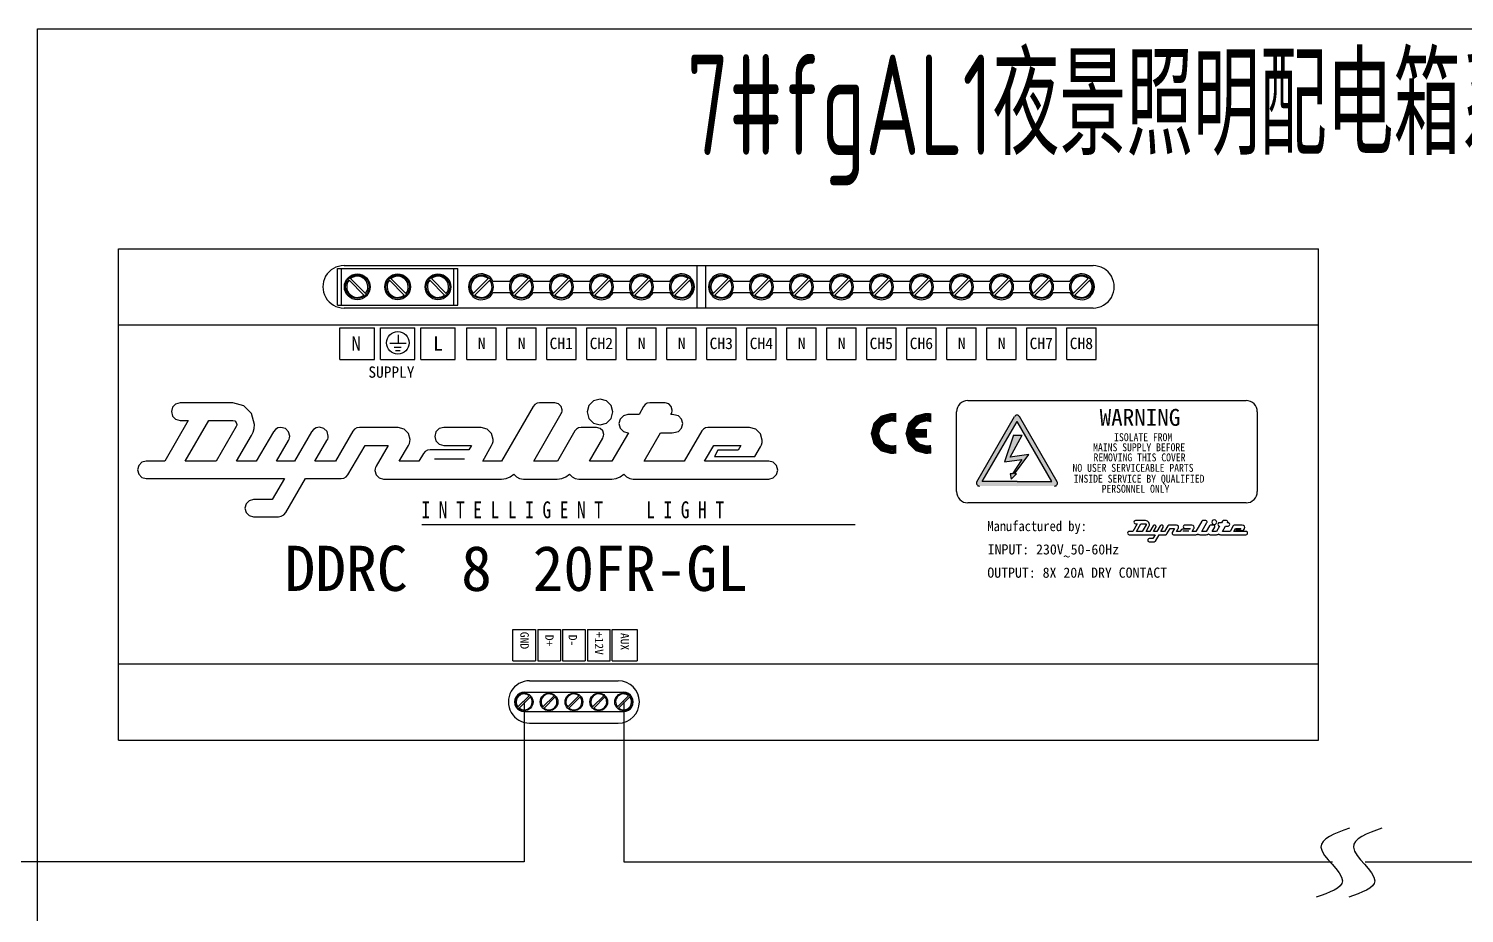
# Model space of a CAD drawing. Header units: millimetres. Extents: x -158656 to -149924, y -51573 to -51018.
# Drawn here: x -156930.29 to -156880.29, y -51272.57 to -51241.77 of the extents above; entities that cross this region are included whole.
import ezdxf

# ---------------------------------------------------------------- set-up
doc = ezdxf.new("R2010")
doc.units = ezdxf.units.MM
doc.header["$MEASUREMENT"] = 0
for name, color, linetype in [('FG-灯具', 3, 'Continuous'), ('kindalt-文字', 7, 'Continuous'), ('TKTEXT', 9, 'Continuous'), ('WIRING', 7, 'Continuous'), ('系统', 7, 'Continuous')]:
    doc.layers.add(name, color=color, linetype=linetype)
doc.styles.add('XD2008', font='xd-hzs.shx', dxfattribs={"width": 0.7, "bigfont": 'xd-hztxt.shx'})

# ---------------------------------------------------------------- blocks, each defined once
blk = doc.blocks.new('A$C3DF868BB')
at = {"layer": 'WIRING', "linetype": 'Continuous', "const_width": 0.0054}
for points in [[(0.0259, 0.0426), (0.0249, 0.0426), (0.0238, 0.0427), (0.0228, 0.0427), (0.0127, 0.04), (0.0055, 0.0328), (0.0028, 0.0227), (0.0055, 0.0126), (0.0127, 0.0054), (0.0228, 0.0027), (0.0239, 0.0027), (0.025, 0.0028), (0.0259, 0.0029), (0.0259, 0.007), (0.0249, 0.0068), (0.0238, 0.0068), (0.0228, 0.0067), (0.0147, 0.0089), (0.009, 0.0147), (0.0068, 0.0227), (0.009, 0.0308), (0.0147, 0.0365), (0.0228, 0.0387), (0.0238, 0.0387), (0.0249, 0.0386), (0.0259, 0.0384)], [(0.0643, 0.0426), (0.0634, 0.0427), (0.0623, 0.0428), (0.0613, 0.0428), (0.0512, 0.0401), (0.044, 0.0329), (0.0413, 0.0228), (0.044, 0.0127), (0.0512, 0.0055), (0.0613, 0.0028), (0.0624, 0.0028), (0.0635, 0.0029), (0.0644, 0.003), (0.0643, 0.007), (0.0633, 0.0069), (0.0623, 0.0068), (0.0613, 0.0068), (0.0532, 0.009), (0.0475, 0.0147), (0.0453, 0.0228), (0.0475, 0.0309), (0.0532, 0.0366), (0.0613, 0.0388), (0.0623, 0.0388), (0.0633, 0.0386), (0.0643, 0.0384)], [(0.0439, 0.0249), (0.0597, 0.0249), (0.0597, 0.0209), (0.0439, 0.0209)]]:
    blk.add_lwpolyline(points, close=True, dxfattribs=at)
at = {"layer": 'WIRING'}
blk.add_solid([(0.0439, 0.0249), (0.0597, 0.0249), (0.0439, 0.0209), (0.0597, 0.0209)], dxfattribs=at)

msp = doc.modelspace()

# ---------------------------------------------------------------- hatches: boundary and pattern name
at = {"layer": 'TKTEXT'}
h = msp.add_hatch(color=0, dxfattribs=at)
edge = h.paths.add_edge_path()
edge.add_ellipse((-156897.179, -51257.597), major_axis=(-0.0006, 0.0983), ratio=1, start_angle=59.6673, end_angle=179.4991)
edge.add_line((-156897.18, -51257.695), (-156895.868, -51257.699))
edge.add_line((-156895.868, -51257.699), (-156894.556, -51257.695))
edge.add_ellipse((-156894.557, -51257.597), major_axis=(0.0002, 0.0983), ratio=1, start_angle=180.276, end_angle=300.1077)
edge.add_line((-156894.471, -51257.548), (-156895.783, -51255.276))
edge.add_ellipse((-156895.868, -51255.325), major_axis=(0, 0.0983), ratio=1, start_angle=-60, end_angle=60)
edge.add_line((-156895.953, -51255.276), (-156897.265, -51257.548))
h.paths.add_polyline_path([(-156895.868, -51255.443), (-156894.659, -51257.538), (-156895.868, -51257.542), (-156897.077, -51257.538)], flags=16)
h.paths.add_polyline_path([(-156895.985, -51255.917), (-156895.693, -51255.917), (-156896.107, -51256.686), (-156895.458, -51256.591), (-156895.958, -51257.266), (-156895.891, -51257.266), (-156896.066, -51257.455), (-156896.107, -51257.266), (-156896.026, -51257.266), (-156895.701, -51256.767), (-156896.309, -51256.848)], flags=0)

# ---------------------------------------------------------------- linework, layer by layer
at = {"layer": 'FG-灯具'}
msp.add_lwpolyline([(-156929.98, -51241.767), (-156760.663, -51241.767), (-156760.663, -51297.977), (-156929.98, -51297.977)], close=True, dxfattribs=at)
at = {"layer": 'TKTEXT', "color": 0}
for p, q in [((-156927.163, -51266.541), (-156927.163, -51249.428)), ((-156927.163, -51266.541), (-156927.163, -51249.428)), ((-156927.163, -51249.428), (-156885.364, -51249.428)), ((-156885.364, -51266.541), (-156885.364, -51249.428)), ((-156885.364, -51266.541), (-156885.364, -51249.428)), ((-156919.534, -51250.118), (-156915.345, -51250.118)), ((-156919.534, -51251.394), (-156919.534, -51250.118)), ((-156919.394, -51251.394), (-156919.394, -51250.118)), ((-156919.307, -51250.018), (-156893.219, -51250.018)), ((-156915.484, -51251.394), (-156915.484, -51250.118)), ((-156915.345, -51251.394), (-156915.345, -51250.118)), ((-156907.005, -51251.493), (-156907.005, -51250.018)), ((-156906.707, -51251.493), (-156906.707, -51250.018)), ((-156919.132, -51250.525), (-156918.613, -51251.043)), ((-156919.076, -51250.468), (-156918.557, -51250.987)), ((-156917.727, -51250.525), (-156917.208, -51251.043)), ((-156917.671, -51250.468), (-156917.152, -51250.987)), ((-156916.321, -51250.525), (-156915.803, -51251.043)), ((-156916.265, -51250.468), (-156915.746, -51250.987)), ((-156914.809, -51250.987), (-156914.29, -51250.468)), ((-156914.752, -51251.043), (-156914.233, -51250.525)), ((-156914.119, -51250.557), (-156913.53, -51250.557)), ((-156913.415, -51250.987), (-156912.897, -51250.468)), ((-156913.359, -51251.043), (-156912.84, -51250.525)), ((-156912.726, -51250.557), (-156912.137, -51250.557)), ((-156912.022, -51250.987), (-156911.503, -51250.468)), ((-156911.966, -51251.043), (-156911.447, -51250.525)), ((-156911.332, -51250.557), (-156910.743, -51250.557)), ((-156910.629, -51250.987), (-156910.11, -51250.468)), ((-156910.573, -51251.043), (-156910.054, -51250.525)), ((-156909.939, -51250.557), (-156909.35, -51250.557)), ((-156909.236, -51250.987), (-156908.717, -51250.468)), ((-156909.179, -51251.043), (-156908.66, -51250.525)), ((-156908.546, -51250.557), (-156907.957, -51250.557)), ((-156907.842, -51250.987), (-156907.323, -51250.468)), ((-156907.786, -51251.043), (-156907.267, -51250.525)), ((-156906.449, -51250.987), (-156905.93, -51250.468)), ((-156906.393, -51251.043), (-156905.874, -51250.525)), ((-156905.759, -51250.557), (-156905.17, -51250.557)), ((-156905.056, -51250.987), (-156904.537, -51250.468)), ((-156904.999, -51251.043), (-156904.481, -51250.525)), ((-156904.366, -51250.557), (-156903.777, -51250.557)), ((-156903.662, -51250.987), (-156903.144, -51250.468)), ((-156903.606, -51251.043), (-156903.087, -51250.525)), ((-156902.973, -51250.557), (-156902.384, -51250.557)), ((-156902.269, -51250.987), (-156901.75, -51250.468)), ((-156902.213, -51251.043), (-156901.694, -51250.525)), ((-156901.58, -51250.557), (-156900.99, -51250.557)), ((-156900.876, -51250.987), (-156900.357, -51250.468)), ((-156900.82, -51251.043), (-156900.301, -51250.525)), ((-156900.186, -51250.557), (-156899.597, -51250.557)), ((-156899.483, -51250.987), (-156898.964, -51250.468)), ((-156899.426, -51251.043), (-156898.907, -51250.525)), ((-156898.793, -51250.557), (-156898.204, -51250.557)), ((-156898.089, -51250.987), (-156897.57, -51250.468)), ((-156898.033, -51251.043), (-156897.514, -51250.525)), ((-156897.4, -51250.557), (-156896.811, -51250.557)), ((-156896.696, -51250.987), (-156896.177, -51250.468)), ((-156896.64, -51251.043), (-156896.121, -51250.525)), ((-156896.006, -51250.557), (-156895.417, -51250.557)), ((-156895.303, -51250.987), (-156894.784, -51250.468)), ((-156895.246, -51251.043), (-156894.728, -51250.525)), ((-156894.613, -51250.557), (-156894.024, -51250.557)), ((-156893.909, -51250.987), (-156893.391, -51250.468)), ((-156893.853, -51251.043), (-156893.334, -51250.525)), ((-156919.534, -51251.394), (-156915.345, -51251.394)), ((-156914.119, -51250.955), (-156913.53, -51250.955)), ((-156912.726, -51250.955), (-156912.137, -51250.955)), ((-156911.332, -51250.955), (-156910.743, -51250.955)), ((-156909.939, -51250.955), (-156909.35, -51250.955)), ((-156908.546, -51250.955), (-156907.957, -51250.955)), ((-156905.759, -51250.955), (-156905.17, -51250.955)), ((-156904.366, -51250.955), (-156903.777, -51250.955)), ((-156902.973, -51250.955), (-156902.384, -51250.955)), ((-156901.58, -51250.955), (-156900.99, -51250.955)), ((-156900.186, -51250.955), (-156899.597, -51250.955)), ((-156898.793, -51250.955), (-156898.204, -51250.955)), ((-156897.4, -51250.955), (-156896.811, -51250.955)), ((-156896.006, -51250.955), (-156895.417, -51250.955)), ((-156894.613, -51250.955), (-156894.024, -51250.955)), ((-156919.307, -51251.493), (-156893.219, -51251.493)), ((-156927.163, -51252.084), (-156885.364, -51252.084)), ((-156919.448, -51253.283), (-156919.448, -51252.182)), ((-156919.448, -51252.182), (-156918.241, -51252.182)), ((-156918.241, -51253.283), (-156918.241, -51252.182)), ((-156918.042, -51253.283), (-156918.042, -51252.182)), ((-156918.042, -51252.182), (-156916.836, -51252.182)), ((-156916.836, -51253.283), (-156916.836, -51252.182)), ((-156916.637, -51253.283), (-156916.637, -51252.182)), ((-156916.637, -51252.182), (-156915.431, -51252.182)), ((-156915.431, -51253.283), (-156915.431, -51252.182)), ((-156915.032, -51253.283), (-156915.032, -51252.182)), ((-156915.032, -51252.182), (-156914.01, -51252.182)), ((-156914.01, -51253.283), (-156914.01, -51252.182)), ((-156913.639, -51253.283), (-156913.639, -51252.182)), ((-156913.639, -51252.182), (-156912.616, -51252.182)), ((-156912.616, -51253.283), (-156912.616, -51252.182)), ((-156912.246, -51253.283), (-156912.246, -51252.182)), ((-156912.246, -51252.182), (-156911.223, -51252.182)), ((-156911.223, -51253.283), (-156911.223, -51252.182)), ((-156910.853, -51253.283), (-156910.853, -51252.182)), ((-156910.853, -51252.182), (-156909.83, -51252.182)), ((-156909.83, -51253.283), (-156909.83, -51252.182)), ((-156909.459, -51253.283), (-156909.459, -51252.182)), ((-156909.459, -51252.182), (-156908.437, -51252.182)), ((-156908.437, -51253.283), (-156908.437, -51252.182)), ((-156908.066, -51253.283), (-156908.066, -51252.182)), ((-156908.066, -51252.182), (-156907.043, -51252.182)), ((-156907.043, -51253.283), (-156907.043, -51252.182)), ((-156906.673, -51253.283), (-156906.673, -51252.182)), ((-156906.673, -51252.182), (-156905.65, -51252.182)), ((-156905.65, -51253.283), (-156905.65, -51252.182)), ((-156905.28, -51253.283), (-156905.28, -51252.182)), ((-156905.28, -51252.182), (-156904.257, -51252.182)), ((-156904.257, -51253.283), (-156904.257, -51252.182)), ((-156903.886, -51253.283), (-156903.886, -51252.182)), ((-156903.886, -51252.182), (-156902.863, -51252.182)), ((-156902.863, -51253.283), (-156902.863, -51252.182)), ((-156902.493, -51253.283), (-156902.493, -51252.182)), ((-156902.493, -51252.182), (-156901.47, -51252.182)), ((-156901.47, -51253.283), (-156901.47, -51252.182)), ((-156901.1, -51253.283), (-156901.1, -51252.182)), ((-156901.1, -51252.182), (-156900.077, -51252.182)), ((-156900.077, -51253.283), (-156900.077, -51252.182)), ((-156899.706, -51253.283), (-156899.706, -51252.182)), ((-156899.706, -51252.182), (-156898.684, -51252.182)), ((-156898.684, -51253.283), (-156898.684, -51252.182)), ((-156898.313, -51253.283), (-156898.313, -51252.182)), ((-156898.313, -51252.182), (-156897.29, -51252.182)), ((-156897.29, -51253.283), (-156897.29, -51252.182)), ((-156896.92, -51253.283), (-156896.92, -51252.182)), ((-156896.92, -51252.182), (-156895.897, -51252.182)), ((-156895.897, -51253.283), (-156895.897, -51252.182)), ((-156895.527, -51253.283), (-156895.527, -51252.182)), ((-156895.527, -51252.182), (-156894.504, -51252.182)), ((-156894.504, -51253.283), (-156894.504, -51252.182)), ((-156894.133, -51253.283), (-156894.133, -51252.182)), ((-156894.133, -51252.182), (-156893.11, -51252.182)), ((-156893.11, -51253.283), (-156893.11, -51252.182)), ((-156919.448, -51253.283), (-156918.241, -51253.283)), ((-156918.042, -51253.283), (-156916.836, -51253.283)), ((-156916.637, -51253.283), (-156915.431, -51253.283)), ((-156915.032, -51253.283), (-156914.01, -51253.283)), ((-156913.639, -51253.283), (-156912.616, -51253.283)), ((-156912.246, -51253.283), (-156911.223, -51253.283)), ((-156910.853, -51253.283), (-156909.83, -51253.283)), ((-156909.459, -51253.283), (-156908.437, -51253.283)), ((-156908.066, -51253.283), (-156907.043, -51253.283)), ((-156906.673, -51253.283), (-156905.65, -51253.283)), ((-156905.28, -51253.283), (-156904.257, -51253.283)), ((-156903.886, -51253.283), (-156902.863, -51253.283)), ((-156902.493, -51253.283), (-156901.47, -51253.283)), ((-156901.1, -51253.283), (-156900.077, -51253.283)), ((-156899.706, -51253.283), (-156898.684, -51253.283)), ((-156898.313, -51253.283), (-156897.29, -51253.283)), ((-156896.92, -51253.283), (-156895.897, -51253.283)), ((-156895.527, -51253.283), (-156894.504, -51253.283)), ((-156894.133, -51253.283), (-156893.11, -51253.283)), ((-156925.279, -51254.949), (-156925.32, -51255.103)), ((-156925.171, -51254.838), (-156925.279, -51254.949)), ((-156925.019, -51254.795), (-156925.171, -51254.838)), ((-156925.018, -51254.795), (-156925.019, -51254.795)), ((-156925.019, -51254.795), (-156925.016, -51254.795)), ((-156923.181, -51254.795), (-156925.019, -51254.795)), ((-156925.016, -51254.795), (-156925.018, -51254.795)), ((-156922.8, -51254.901), (-156923.181, -51254.795)), ((-156922.528, -51255.171), (-156922.8, -51254.901)), ((-156912.715, -51254.923), (-156913.817, -51256.825)), ((-156912.659, -51254.856), (-156912.715, -51254.923)), ((-156912.584, -51254.811), (-156912.659, -51254.856)), ((-156912.498, -51254.795), (-156912.584, -51254.811)), ((-156911.96, -51254.795), (-156912.498, -51254.795)), ((-156911.832, -51254.833), (-156911.96, -51254.795)), ((-156911.743, -51254.922), (-156911.832, -51254.833)), ((-156911.71, -51255.045), (-156911.743, -51254.922)), ((-156910.777, -51254.889), (-156910.839, -51255.115)), ((-156910.616, -51254.728), (-156910.777, -51254.889)), ((-156910.39, -51254.667), (-156910.616, -51254.728)), ((-156910.164, -51254.728), (-156910.39, -51254.667)), ((-156910.003, -51254.889), (-156910.164, -51254.728)), ((-156909.942, -51255.115), (-156910.003, -51254.889)), ((-156908.879, -51254.923), (-156909.033, -51255.205)), ((-156908.822, -51254.856), (-156908.879, -51254.923)), ((-156908.748, -51254.811), (-156908.822, -51254.856)), ((-156908.661, -51254.795), (-156908.748, -51254.811)), ((-156908.123, -51254.795), (-156908.661, -51254.795)), ((-156907.999, -51254.833), (-156908.123, -51254.795)), ((-156907.908, -51254.924), (-156907.999, -51254.833)), ((-156907.873, -51255.051), (-156907.908, -51254.924)), ((-156897.581, -51254.716), (-156887.891, -51254.716)), ((-156924.731, -51255.41), (-156925.544, -51256.825)), ((-156925.32, -51255.103), (-156925.279, -51255.259)), ((-156925.279, -51255.259), (-156925.171, -51255.369)), ((-156925.171, -51255.369), (-156925.019, -51255.41)), ((-156925.019, -51255.41), (-156925.017, -51255.41)), ((-156925.017, -51255.41), (-156925.014, -51255.41)), ((-156925.014, -51255.41), (-156925.013, -51255.41)), ((-156925.013, -51255.41), (-156924.731, -51255.41)), ((-156924.84, -51256.825), (-156924.013, -51255.41)), ((-156924.013, -51255.41), (-156923.181, -51255.41)), ((-156923.181, -51255.41), (-156923.11, -51255.429)), ((-156923.11, -51255.429), (-156923.059, -51255.48)), ((-156922.425, -51255.551), (-156922.528, -51255.171)), ((-156912.696, -51256.825), (-156911.742, -51255.173)), ((-156911.742, -51255.173), (-156911.725, -51255.133)), ((-156911.725, -51255.133), (-156911.714, -51255.089)), ((-156911.714, -51255.089), (-156911.71, -51255.045)), ((-156910.839, -51255.115), (-156910.777, -51255.341)), ((-156910.777, -51255.341), (-156910.616, -51255.502)), ((-156910.164, -51255.502), (-156910.003, -51255.341)), ((-156910.003, -51255.341), (-156909.942, -51255.115)), ((-156909.688, -51255.361), (-156909.731, -51255.519)), ((-156909.575, -51255.248), (-156909.688, -51255.361)), ((-156909.417, -51255.205), (-156909.575, -51255.248)), ((-156909.033, -51255.205), (-156909.417, -51255.205)), ((-156907.925, -51255.205), (-156907.905, -51255.167)), ((-156907.873, -51255.205), (-156907.925, -51255.205)), ((-156907.905, -51255.167), (-156907.889, -51255.128)), ((-156907.889, -51255.128), (-156907.877, -51255.09)), ((-156907.877, -51255.09), (-156907.873, -51255.051)), ((-156907.816, -51255.211), (-156907.873, -51255.205)), ((-156907.662, -51255.254), (-156907.816, -51255.211)), ((-156907.551, -51255.365), (-156907.662, -51255.254)), ((-156907.508, -51255.519), (-156907.551, -51255.365)), ((-156897.974, -51257.888), (-156897.974, -51255.109)), ((-156897.265, -51257.548), (-156895.953, -51255.276)), ((-156897.077, -51257.538), (-156895.868, -51255.443)), ((-156894.659, -51257.538), (-156895.868, -51255.443)), ((-156894.471, -51257.548), (-156895.783, -51255.276)), ((-156887.498, -51255.109), (-156887.498, -51257.888)), ((-156923.059, -51255.621), (-156923.757, -51256.825)), ((-156923.059, -51255.48), (-156923.04, -51255.551)), ((-156923.048, -51255.6), (-156923.059, -51255.621)), ((-156923.053, -51256.825), (-156922.527, -51255.935)), ((-156923.042, -51255.576), (-156923.048, -51255.6)), ((-156923.04, -51255.551), (-156923.042, -51255.576)), ((-156922.527, -51255.935), (-156922.472, -51255.814)), ((-156922.472, -51255.814), (-156922.437, -51255.685)), ((-156922.437, -51255.685), (-156922.425, -51255.551)), ((-156921.765, -51255.807), (-156922.367, -51256.825)), ((-156921.699, -51255.725), (-156921.765, -51255.807)), ((-156921.608, -51255.672), (-156921.699, -51255.725)), ((-156921.503, -51255.653), (-156921.608, -51255.672)), ((-156921.346, -51255.694), (-156921.503, -51255.653)), ((-156921.237, -51255.802), (-156921.346, -51255.694)), ((-156921.195, -51255.954), (-156921.237, -51255.802)), ((-156920.44, -51255.807), (-156921.029, -51256.825)), ((-156920.368, -51255.72), (-156920.44, -51255.807)), ((-156920.274, -51255.666), (-156920.368, -51255.72)), ((-156920.164, -51255.647), (-156920.274, -51255.666)), ((-156920.008, -51255.688), (-156920.164, -51255.647)), ((-156919.898, -51255.798), (-156920.008, -51255.688)), ((-156919.857, -51255.954), (-156919.898, -51255.798)), ((-156918.998, -51255.781), (-156919.607, -51256.825)), ((-156918.94, -51255.714), (-156918.998, -51255.781)), ((-156918.86, -51255.67), (-156918.94, -51255.714)), ((-156918.768, -51255.653), (-156918.86, -51255.67)), ((-156917.423, -51255.653), (-156918.768, -51255.653)), ((-156917.212, -51255.71), (-156917.423, -51255.653)), ((-156917.063, -51255.859), (-156917.212, -51255.71)), ((-156917.007, -51256.07), (-156917.063, -51255.859)), ((-156916.105, -51255.809), (-156916.148, -51255.967)), ((-156915.993, -51255.696), (-156916.105, -51255.809)), ((-156915.835, -51255.653), (-156915.993, -51255.696)), ((-156914.528, -51255.653), (-156915.835, -51255.653)), ((-156914.318, -51255.71), (-156914.528, -51255.653)), ((-156914.168, -51255.859), (-156914.318, -51255.71)), ((-156914.112, -51256.07), (-156914.168, -51255.859)), ((-156911.268, -51255.775), (-156911.876, -51256.825)), ((-156911.211, -51255.709), (-156911.268, -51255.775)), ((-156911.137, -51255.668), (-156911.211, -51255.709)), ((-156911.05, -51255.653), (-156911.137, -51255.668)), ((-156910.512, -51255.653), (-156911.05, -51255.653)), ((-156910.616, -51255.502), (-156910.39, -51255.564)), ((-156910.388, -51255.687), (-156910.512, -51255.653)), ((-156910.39, -51255.564), (-156910.164, -51255.502)), ((-156910.297, -51255.776), (-156910.388, -51255.687)), ((-156910.262, -51255.903), (-156910.297, -51255.776)), ((-156910.278, -51255.986), (-156910.266, -51255.946)), ((-156910.266, -51255.946), (-156910.262, -51255.903)), ((-156909.404, -51255.839), (-156909.981, -51256.825)), ((-156909.731, -51255.519), (-156909.688, -51255.682)), ((-156909.688, -51255.682), (-156909.575, -51255.796)), ((-156909.575, -51255.796), (-156909.417, -51255.839)), ((-156909.417, -51255.839), (-156909.404, -51255.839)), ((-156908.853, -51256.825), (-156908.283, -51255.839)), ((-156908.283, -51255.839), (-156907.873, -51255.839)), ((-156907.873, -51255.839), (-156907.816, -51255.833)), ((-156907.816, -51255.833), (-156907.662, -51255.79)), ((-156907.662, -51255.79), (-156907.551, -51255.677)), ((-156907.551, -51255.677), (-156907.508, -51255.519)), ((-156906.849, -51255.775), (-156907.464, -51256.825)), ((-156906.792, -51255.709), (-156906.849, -51255.775)), ((-156906.717, -51255.668), (-156906.792, -51255.709)), ((-156906.631, -51255.653), (-156906.717, -51255.668)), ((-156905.19, -51255.653), (-156906.631, -51255.653)), ((-156904.963, -51255.714), (-156905.19, -51255.653)), ((-156904.802, -51255.874), (-156904.963, -51255.714)), ((-156904.741, -51256.102), (-156904.802, -51255.874)), ((-156895.985, -51255.917), (-156896.309, -51256.848)), ((-156896.107, -51256.686), (-156895.693, -51255.917)), ((-156895.985, -51255.917), (-156895.693, -51255.917)), ((-156921.663, -51256.825), (-156921.24, -51256.114)), ((-156921.24, -51256.114), (-156921.214, -51256.066)), ((-156921.214, -51256.066), (-156921.2, -51256.012)), ((-156921.2, -51256.012), (-156921.195, -51255.954)), ((-156920.324, -51256.825), (-156919.902, -51256.114)), ((-156919.902, -51256.114), (-156919.876, -51256.066)), ((-156919.876, -51256.066), (-156919.861, -51256.012)), ((-156919.861, -51256.012), (-156919.857, -51255.954)), ((-156919.171, -51257.299), (-156918.576, -51256.281)), ((-156918.576, -51256.281), (-156917.775, -51256.281)), ((-156917.775, -51256.281), (-156918.192, -51256.998)), ((-156917.384, -51256.825), (-156917.064, -51256.287)), ((-156917.064, -51256.287), (-156917.032, -51256.217)), ((-156917.032, -51256.217), (-156917.013, -51256.145)), ((-156917.013, -51256.145), (-156917.007, -51256.07)), ((-156916.401, -51256.444), (-156916.481, -51256.489)), ((-156916.309, -51256.428), (-156916.401, -51256.444)), ((-156914.957, -51256.428), (-156916.309, -51256.428)), ((-156916.148, -51255.967), (-156916.105, -51256.125)), ((-156916.105, -51256.125), (-156915.993, -51256.238)), ((-156915.993, -51256.238), (-156915.835, -51256.281)), ((-156915.835, -51256.281), (-156914.867, -51256.281)), ((-156914.867, -51256.281), (-156914.957, -51256.428)), ((-156914.477, -51256.825), (-156914.169, -51256.281)), ((-156914.169, -51256.281), (-156914.137, -51256.215)), ((-156914.137, -51256.215), (-156914.118, -51256.144)), ((-156914.118, -51256.144), (-156914.112, -51256.07)), ((-156910.756, -51256.825), (-156910.294, -51256.025)), ((-156910.294, -51256.025), (-156910.278, -51255.986)), ((-156906.753, -51256.825), (-156906.432, -51256.281)), ((-156906.432, -51256.281), (-156905.484, -51256.281)), ((-156906.285, -51256.448), (-156906.407, -51256.665)), ((-156905.581, -51256.448), (-156906.285, -51256.448)), ((-156905.484, -51256.281), (-156905.581, -51256.448)), ((-156904.998, -51256.665), (-156904.799, -51256.326)), ((-156904.799, -51256.326), (-156904.767, -51256.254)), ((-156904.767, -51256.254), (-156904.748, -51256.178)), ((-156904.748, -51256.178), (-156904.741, -51256.102)), ((-156926.349, -51256.867), (-156926.457, -51256.976)), ((-156926.197, -51256.825), (-156926.349, -51256.867)), ((-156925.544, -51256.825), (-156926.197, -51256.825)), ((-156923.757, -51256.825), (-156924.84, -51256.825)), ((-156922.367, -51256.825), (-156923.053, -51256.825)), ((-156921.029, -51256.825), (-156921.663, -51256.825)), ((-156919.607, -51256.825), (-156920.324, -51256.825)), ((-156916.706, -51256.825), (-156917.384, -51256.825)), ((-156916.539, -51256.556), (-156916.706, -51256.825)), ((-156916.481, -51256.489), (-156916.539, -51256.556)), ((-156915.108, -51256.755), (-156916.158, -51256.755)), ((-156913.817, -51256.825), (-156914.477, -51256.825)), ((-156911.876, -51256.825), (-156912.696, -51256.825)), ((-156909.981, -51256.825), (-156910.756, -51256.825)), ((-156907.464, -51256.825), (-156908.853, -51256.825)), ((-156904.524, -51256.825), (-156906.753, -51256.825)), ((-156906.407, -51256.665), (-156904.998, -51256.665)), ((-156904.522, -51256.825), (-156904.524, -51256.825)), ((-156904.519, -51256.825), (-156904.522, -51256.825)), ((-156904.517, -51256.825), (-156904.519, -51256.825)), ((-156904.359, -51256.868), (-156904.517, -51256.825)), ((-156904.246, -51256.981), (-156904.359, -51256.868)), ((-156896.309, -51256.848), (-156895.701, -51256.767)), ((-156895.458, -51256.591), (-156896.107, -51256.686)), ((-156895.701, -51256.767), (-156896.026, -51257.266)), ((-156895.958, -51257.266), (-156895.458, -51256.591)), ((-156926.457, -51256.976), (-156926.498, -51257.133)), ((-156926.498, -51257.133), (-156926.457, -51257.285)), ((-156926.457, -51257.285), (-156926.349, -51257.393)), ((-156926.349, -51257.393), (-156926.197, -51257.434)), ((-156926.197, -51257.434), (-156921.381, -51257.434)), ((-156921.381, -51257.434), (-156921.804, -51258.164)), ((-156921.336, -51258.619), (-156920.644, -51257.434)), ((-156920.644, -51257.434), (-156919.408, -51257.434)), ((-156919.408, -51257.434), (-156919.316, -51257.418)), ((-156919.316, -51257.418), (-156919.234, -51257.371)), ((-156919.234, -51257.371), (-156919.171, -51257.299)), ((-156918.226, -51257.099), (-156918.23, -51257.152)), ((-156918.23, -51257.152), (-156918.189, -51257.304)), ((-156918.213, -51257.047), (-156918.226, -51257.099)), ((-156918.192, -51256.998), (-156918.213, -51257.047)), ((-156918.189, -51257.304), (-156918.081, -51257.412)), ((-156918.081, -51257.412), (-156917.929, -51257.453)), ((-156913.817, -51257.453), (-156913.66, -51257.433)), ((-156913.66, -51257.433), (-156913.517, -51257.373)), ((-156913.517, -51257.373), (-156913.394, -51257.28)), ((-156913.394, -51257.28), (-156913.304, -51257.373)), ((-156913.304, -51257.373), (-156913.19, -51257.433)), ((-156913.19, -51257.433), (-156913.061, -51257.453)), ((-156911.883, -51257.453), (-156911.726, -51257.433)), ((-156911.726, -51257.433), (-156911.581, -51257.373)), ((-156911.581, -51257.373), (-156911.454, -51257.28)), ((-156911.454, -51257.28), (-156911.366, -51257.373)), ((-156911.366, -51257.373), (-156911.253, -51257.433)), ((-156911.253, -51257.433), (-156911.127, -51257.453)), ((-156909.981, -51257.453), (-156909.828, -51257.433)), ((-156909.828, -51257.433), (-156909.685, -51257.373)), ((-156909.685, -51257.373), (-156909.558, -51257.28)), ((-156909.558, -51257.28), (-156909.467, -51257.373)), ((-156909.467, -51257.373), (-156909.356, -51257.433)), ((-156909.356, -51257.433), (-156909.231, -51257.453)), ((-156904.517, -51257.453), (-156904.359, -51257.41)), ((-156904.359, -51257.41), (-156904.246, -51257.297)), ((-156904.203, -51257.139), (-156904.246, -51256.981)), ((-156904.246, -51257.297), (-156904.203, -51257.139)), ((-156896.107, -51257.266), (-156896.066, -51257.455)), ((-156896.026, -51257.266), (-156896.107, -51257.266)), ((-156896.066, -51257.455), (-156895.891, -51257.266)), ((-156895.891, -51257.266), (-156895.958, -51257.266)), ((-156917.929, -51257.453), (-156913.83, -51257.453)), ((-156913.83, -51257.453), (-156913.828, -51257.453)), ((-156913.828, -51257.453), (-156913.823, -51257.453)), ((-156913.823, -51257.453), (-156913.817, -51257.453)), ((-156913.061, -51257.453), (-156913.059, -51257.453)), ((-156913.059, -51257.453), (-156913.055, -51257.453)), ((-156913.055, -51257.453), (-156913.048, -51257.453)), ((-156913.048, -51257.453), (-156911.896, -51257.453)), ((-156911.896, -51257.453), (-156911.889, -51257.453)), ((-156911.889, -51257.453), (-156911.885, -51257.453)), ((-156911.885, -51257.453), (-156911.883, -51257.453)), ((-156911.127, -51257.453), (-156911.122, -51257.453)), ((-156911.122, -51257.453), (-156911.119, -51257.453)), ((-156911.119, -51257.453), (-156911.114, -51257.453)), ((-156911.114, -51257.453), (-156910, -51257.453)), ((-156910, -51257.453), (-156909.993, -51257.453)), ((-156909.993, -51257.453), (-156909.987, -51257.453)), ((-156909.987, -51257.453), (-156909.981, -51257.453)), ((-156909.231, -51257.453), (-156909.225, -51257.453)), ((-156909.225, -51257.453), (-156909.22, -51257.453)), ((-156909.22, -51257.453), (-156909.218, -51257.453)), ((-156909.218, -51257.453), (-156904.524, -51257.453)), ((-156904.524, -51257.453), (-156904.522, -51257.453)), ((-156904.522, -51257.453), (-156904.519, -51257.453)), ((-156904.519, -51257.453), (-156904.517, -51257.453)), ((-156895.867, -51257.542), (-156897.077, -51257.538)), ((-156895.868, -51257.542), (-156894.659, -51257.538)), ((-156922.719, -51258.313), (-156922.758, -51258.465)), ((-156922.614, -51258.205), (-156922.719, -51258.313)), ((-156922.463, -51258.164), (-156922.614, -51258.205)), ((-156921.804, -51258.164), (-156922.463, -51258.164)), ((-156887.891, -51258.282), (-156897.581, -51258.282)), ((-156922.758, -51258.465), (-156922.719, -51258.617)), ((-156922.719, -51258.617), (-156922.614, -51258.725)), ((-156922.614, -51258.725), (-156922.463, -51258.766)), ((-156922.463, -51258.766), (-156921.592, -51258.766)), ((-156921.592, -51258.766), (-156921.493, -51258.748)), ((-156921.493, -51258.748), (-156921.405, -51258.697)), ((-156921.405, -51258.697), (-156921.336, -51258.619)), ((-156891.79, -51258.923), (-156891.797, -51258.952)), ((-156891.797, -51258.952), (-156891.79, -51258.981)), ((-156891.77, -51258.902), (-156891.79, -51258.923)), ((-156891.741, -51258.894), (-156891.77, -51258.902)), ((-156891.741, -51258.894), (-156891.741, -51258.894)), ((-156891.74, -51258.894), (-156891.741, -51258.894)), ((-156891.741, -51258.894), (-156891.74, -51258.894)), ((-156891.396, -51258.894), (-156891.741, -51258.894)), ((-156891.325, -51258.914), (-156891.396, -51258.894)), ((-156891.274, -51258.964), (-156891.325, -51258.914)), ((-156889.434, -51258.918), (-156889.641, -51259.275)), ((-156889.424, -51258.905), (-156889.434, -51258.918)), ((-156889.409, -51258.897), (-156889.424, -51258.905)), ((-156889.393, -51258.894), (-156889.409, -51258.897)), ((-156889.292, -51258.894), (-156889.393, -51258.894)), ((-156889.269, -51258.901), (-156889.292, -51258.894)), ((-156889.252, -51258.918), (-156889.269, -51258.901)), ((-156889.246, -51258.941), (-156889.252, -51258.918)), ((-156889.248, -51258.957), (-156889.246, -51258.949)), ((-156889.246, -51258.949), (-156889.246, -51258.941)), ((-156889.071, -51258.912), (-156889.082, -51258.954)), ((-156889.041, -51258.881), (-156889.071, -51258.912)), ((-156888.998, -51258.87), (-156889.041, -51258.881)), ((-156888.956, -51258.881), (-156888.998, -51258.87)), ((-156888.926, -51258.912), (-156888.956, -51258.881)), ((-156888.914, -51258.954), (-156888.926, -51258.912)), ((-156888.715, -51258.918), (-156888.744, -51258.971)), ((-156888.704, -51258.905), (-156888.715, -51258.918)), ((-156888.69, -51258.897), (-156888.704, -51258.905)), ((-156888.674, -51258.894), (-156888.69, -51258.897)), ((-156888.573, -51258.894), (-156888.674, -51258.894)), ((-156888.55, -51258.901), (-156888.573, -51258.894)), ((-156888.533, -51258.918), (-156888.55, -51258.901)), ((-156888.526, -51258.942), (-156888.533, -51258.918)), ((-156888.529, -51258.956), (-156888.527, -51258.949)), ((-156888.527, -51258.949), (-156888.526, -51258.942)), ((-156916.6, -51259.035), (-156901.501, -51259.035)), ((-156892.011, -51259.303), (-156892.018, -51259.332)), ((-156892.018, -51259.332), (-156892.011, -51259.361)), ((-156891.99, -51259.282), (-156892.011, -51259.303)), ((-156892.011, -51259.361), (-156891.99, -51259.381)), ((-156891.962, -51259.275), (-156891.99, -51259.282)), ((-156891.99, -51259.381), (-156891.962, -51259.389)), ((-156891.839, -51259.275), (-156891.962, -51259.275)), ((-156891.962, -51259.389), (-156891.059, -51259.389)), ((-156891.687, -51259.009), (-156891.839, -51259.275)), ((-156891.79, -51258.981), (-156891.77, -51259.001)), ((-156891.77, -51259.001), (-156891.741, -51259.009)), ((-156891.741, -51259.009), (-156891.74, -51259.009)), ((-156891.741, -51259.009), (-156891.741, -51259.009)), ((-156891.74, -51259.009), (-156891.687, -51259.009)), ((-156891.74, -51259.009), (-156891.74, -51259.009)), ((-156891.707, -51259.275), (-156891.552, -51259.009)), ((-156891.504, -51259.275), (-156891.707, -51259.275)), ((-156891.552, -51259.009), (-156891.396, -51259.009)), ((-156891.374, -51259.049), (-156891.504, -51259.275)), ((-156891.396, -51259.009), (-156891.383, -51259.013)), ((-156891.383, -51259.013), (-156891.374, -51259.022)), ((-156891.374, -51259.022), (-156891.37, -51259.036)), ((-156891.372, -51259.045), (-156891.374, -51259.049)), ((-156891.37, -51259.04), (-156891.372, -51259.045)), ((-156891.372, -51259.275), (-156891.274, -51259.108)), ((-156891.244, -51259.275), (-156891.372, -51259.275)), ((-156891.37, -51259.036), (-156891.37, -51259.04)), ((-156891.255, -51259.036), (-156891.274, -51258.964)), ((-156891.274, -51259.108), (-156891.264, -51259.085)), ((-156891.264, -51259.085), (-156891.257, -51259.061)), ((-156891.257, -51259.061), (-156891.255, -51259.036)), ((-156891.131, -51259.084), (-156891.244, -51259.275)), ((-156891.059, -51259.389), (-156891.138, -51259.526)), ((-156891.118, -51259.068), (-156891.131, -51259.084)), ((-156891.101, -51259.058), (-156891.118, -51259.068)), ((-156891.112, -51259.275), (-156891.032, -51259.141)), ((-156890.993, -51259.275), (-156891.112, -51259.275)), ((-156891.082, -51259.055), (-156891.101, -51259.058)), ((-156891.052, -51259.063), (-156891.082, -51259.055)), ((-156891.032, -51259.083), (-156891.052, -51259.063)), ((-156891.05, -51259.611), (-156890.921, -51259.389)), ((-156891.024, -51259.111), (-156891.032, -51259.083)), ((-156891.032, -51259.141), (-156891.028, -51259.132)), ((-156891.028, -51259.132), (-156891.025, -51259.122)), ((-156891.025, -51259.122), (-156891.024, -51259.111)), ((-156890.882, -51259.084), (-156890.993, -51259.275)), ((-156890.921, -51259.389), (-156890.689, -51259.389)), ((-156890.869, -51259.067), (-156890.882, -51259.084)), ((-156890.851, -51259.057), (-156890.869, -51259.067)), ((-156890.861, -51259.275), (-156890.781, -51259.141)), ((-156890.726, -51259.275), (-156890.861, -51259.275)), ((-156890.831, -51259.054), (-156890.851, -51259.057)), ((-156890.801, -51259.061), (-156890.831, -51259.054)), ((-156890.781, -51259.082), (-156890.801, -51259.061)), ((-156890.773, -51259.111), (-156890.781, -51259.082)), ((-156890.781, -51259.141), (-156890.777, -51259.132)), ((-156890.777, -51259.132), (-156890.774, -51259.122)), ((-156890.774, -51259.122), (-156890.773, -51259.111)), ((-156890.612, -51259.079), (-156890.726, -51259.275)), ((-156890.689, -51259.389), (-156890.672, -51259.386)), ((-156890.672, -51259.386), (-156890.656, -51259.377)), ((-156890.656, -51259.377), (-156890.645, -51259.363)), ((-156890.645, -51259.363), (-156890.533, -51259.173)), ((-156890.601, -51259.066), (-156890.612, -51259.079)), ((-156890.586, -51259.058), (-156890.601, -51259.066)), ((-156890.569, -51259.055), (-156890.586, -51259.058)), ((-156890.317, -51259.055), (-156890.569, -51259.055)), ((-156890.533, -51259.173), (-156890.383, -51259.173)), ((-156890.467, -51259.326), (-156890.468, -51259.336)), ((-156890.468, -51259.336), (-156890.46, -51259.364)), ((-156890.465, -51259.316), (-156890.467, -51259.326)), ((-156890.461, -51259.307), (-156890.465, -51259.316)), ((-156890.383, -51259.173), (-156890.461, -51259.307)), ((-156890.46, -51259.364), (-156890.44, -51259.385)), ((-156890.44, -51259.385), (-156890.412, -51259.392)), ((-156890.412, -51259.392), (-156889.643, -51259.392)), ((-156890.277, -51259.065), (-156890.317, -51259.055)), ((-156890.31, -51259.275), (-156890.25, -51259.174)), ((-156890.182, -51259.275), (-156890.31, -51259.275)), ((-156890.249, -51259.093), (-156890.277, -51259.065)), ((-156890.25, -51259.174), (-156890.243, -51259.161)), ((-156890.239, -51259.133), (-156890.249, -51259.093)), ((-156890.243, -51259.161), (-156890.24, -51259.147)), ((-156890.24, -51259.147), (-156890.239, -51259.133)), ((-156890.151, -51259.224), (-156890.182, -51259.275)), ((-156890.14, -51259.212), (-156890.151, -51259.224)), ((-156890.125, -51259.203), (-156890.14, -51259.212)), ((-156890.108, -51259.2), (-156890.125, -51259.203)), ((-156889.854, -51259.2), (-156890.108, -51259.2)), ((-156889.883, -51259.261), (-156890.094, -51259.261)), ((-156890.07, -51259.084), (-156890.078, -51259.114)), ((-156890.078, -51259.114), (-156890.07, -51259.143)), ((-156890.049, -51259.063), (-156890.07, -51259.084)), ((-156890.07, -51259.143), (-156890.049, -51259.165)), ((-156890.019, -51259.055), (-156890.049, -51259.063)), ((-156890.049, -51259.165), (-156890.019, -51259.173)), ((-156889.774, -51259.055), (-156890.019, -51259.055)), ((-156890.019, -51259.173), (-156889.838, -51259.173)), ((-156889.838, -51259.173), (-156889.854, -51259.2)), ((-156889.735, -51259.065), (-156889.774, -51259.055)), ((-156889.764, -51259.275), (-156889.707, -51259.173)), ((-156889.641, -51259.275), (-156889.764, -51259.275)), ((-156889.707, -51259.093), (-156889.735, -51259.065)), ((-156889.696, -51259.133), (-156889.707, -51259.093)), ((-156889.707, -51259.173), (-156889.701, -51259.16)), ((-156889.701, -51259.16), (-156889.697, -51259.147)), ((-156889.697, -51259.147), (-156889.696, -51259.133)), ((-156889.643, -51259.392), (-156889.642, -51259.392)), ((-156889.643, -51259.392), (-156889.643, -51259.392)), ((-156889.642, -51259.392), (-156889.641, -51259.392)), ((-156889.641, -51259.392), (-156889.611, -51259.388)), ((-156889.611, -51259.388), (-156889.584, -51259.377)), ((-156889.584, -51259.377), (-156889.561, -51259.36)), ((-156889.561, -51259.36), (-156889.544, -51259.377)), ((-156889.544, -51259.377), (-156889.523, -51259.388)), ((-156889.523, -51259.388), (-156889.499, -51259.392)), ((-156889.499, -51259.392), (-156889.498, -51259.392)), ((-156889.499, -51259.392), (-156889.499, -51259.392)), ((-156889.498, -51259.392), (-156889.497, -51259.392)), ((-156889.497, -51259.392), (-156889.28, -51259.392)), ((-156889.43, -51259.275), (-156889.252, -51258.965)), ((-156889.277, -51259.275), (-156889.43, -51259.275)), ((-156889.28, -51259.392), (-156889.279, -51259.392)), ((-156889.279, -51259.392), (-156889.278, -51259.392)), ((-156889.278, -51259.392), (-156889.249, -51259.388)), ((-156889.278, -51259.392), (-156889.278, -51259.392)), ((-156889.163, -51259.078), (-156889.277, -51259.275)), ((-156889.252, -51258.965), (-156889.248, -51258.957)), ((-156889.249, -51259.388), (-156889.221, -51259.377)), ((-156889.221, -51259.377), (-156889.198, -51259.36)), ((-156889.198, -51259.36), (-156889.181, -51259.377)), ((-156889.181, -51259.377), (-156889.16, -51259.388)), ((-156889.152, -51259.065), (-156889.163, -51259.078)), ((-156889.16, -51259.388), (-156889.136, -51259.392)), ((-156889.138, -51259.058), (-156889.152, -51259.065)), ((-156889.122, -51259.055), (-156889.138, -51259.058)), ((-156889.136, -51259.392), (-156889.135, -51259.392)), ((-156889.135, -51259.392), (-156889.134, -51259.392)), ((-156889.135, -51259.392), (-156889.135, -51259.392)), ((-156889.134, -51259.392), (-156888.925, -51259.392)), ((-156889.021, -51259.055), (-156889.122, -51259.055)), ((-156889.082, -51258.954), (-156889.071, -51258.996)), ((-156889.071, -51258.996), (-156889.041, -51259.027)), ((-156889.067, -51259.275), (-156888.98, -51259.125)), ((-156888.921, -51259.275), (-156889.067, -51259.275)), ((-156889.041, -51259.027), (-156888.998, -51259.038)), ((-156888.998, -51259.061), (-156889.021, -51259.055)), ((-156888.998, -51259.038), (-156888.956, -51259.027)), ((-156888.981, -51259.078), (-156888.998, -51259.061)), ((-156888.974, -51259.102), (-156888.981, -51259.078)), ((-156888.98, -51259.125), (-156888.977, -51259.117)), ((-156888.977, -51259.117), (-156888.975, -51259.11)), ((-156888.975, -51259.11), (-156888.974, -51259.102)), ((-156888.956, -51259.027), (-156888.926, -51258.996)), ((-156888.926, -51258.996), (-156888.914, -51258.954)), ((-156888.925, -51259.392), (-156888.924, -51259.392)), ((-156888.924, -51259.392), (-156888.923, -51259.392)), ((-156888.923, -51259.392), (-156888.921, -51259.392)), ((-156888.813, -51259.09), (-156888.921, -51259.275)), ((-156888.921, -51259.392), (-156888.893, -51259.388)), ((-156888.893, -51259.388), (-156888.866, -51259.377)), ((-156888.866, -51259), (-156888.874, -51259.03)), ((-156888.874, -51259.03), (-156888.866, -51259.06)), ((-156888.845, -51258.979), (-156888.866, -51259)), ((-156888.866, -51259.06), (-156888.845, -51259.082)), ((-156888.866, -51259.377), (-156888.842, -51259.36)), ((-156888.816, -51258.971), (-156888.845, -51258.979)), ((-156888.845, -51259.082), (-156888.816, -51259.09)), ((-156888.842, -51259.36), (-156888.825, -51259.377)), ((-156888.825, -51259.377), (-156888.804, -51259.388)), ((-156888.744, -51258.971), (-156888.816, -51258.971)), ((-156888.816, -51259.09), (-156888.813, -51259.09)), ((-156888.804, -51259.388), (-156888.781, -51259.392)), ((-156888.781, -51259.392), (-156888.78, -51259.392)), ((-156888.78, -51259.392), (-156888.779, -51259.392)), ((-156888.779, -51259.392), (-156888.778, -51259.392)), ((-156888.778, -51259.392), (-156887.898, -51259.392)), ((-156888.71, -51259.275), (-156888.603, -51259.09)), ((-156888.449, -51259.275), (-156888.71, -51259.275)), ((-156888.603, -51259.09), (-156888.526, -51259.09)), ((-156888.536, -51258.971), (-156888.532, -51258.964)), ((-156888.526, -51258.971), (-156888.536, -51258.971)), ((-156888.532, -51258.964), (-156888.529, -51258.956)), ((-156888.515, -51258.972), (-156888.526, -51258.971)), ((-156888.526, -51259.09), (-156888.515, -51259.088)), ((-156888.487, -51258.98), (-156888.515, -51258.972)), ((-156888.515, -51259.088), (-156888.487, -51259.08)), ((-156888.466, -51259.001), (-156888.487, -51258.98)), ((-156888.487, -51259.08), (-156888.466, -51259.059)), ((-156888.458, -51259.03), (-156888.466, -51259.001)), ((-156888.466, -51259.059), (-156888.458, -51259.03)), ((-156888.334, -51259.078), (-156888.449, -51259.275)), ((-156888.323, -51259.065), (-156888.334, -51259.078)), ((-156888.309, -51259.058), (-156888.323, -51259.065)), ((-156888.316, -51259.275), (-156888.256, -51259.173)), ((-156887.898, -51259.275), (-156888.316, -51259.275)), ((-156888.293, -51259.055), (-156888.309, -51259.058)), ((-156888.023, -51259.055), (-156888.293, -51259.055)), ((-156888.256, -51259.173), (-156888.078, -51259.173)), ((-156888.228, -51259.204), (-156888.251, -51259.245)), ((-156888.251, -51259.245), (-156887.987, -51259.245)), ((-156888.096, -51259.204), (-156888.228, -51259.204)), ((-156888.078, -51259.173), (-156888.096, -51259.204)), ((-156887.98, -51259.066), (-156888.023, -51259.055)), ((-156887.987, -51259.245), (-156887.95, -51259.181)), ((-156887.95, -51259.096), (-156887.98, -51259.066)), ((-156887.939, -51259.139), (-156887.95, -51259.096)), ((-156887.95, -51259.181), (-156887.944, -51259.167)), ((-156887.944, -51259.167), (-156887.94, -51259.153)), ((-156887.94, -51259.153), (-156887.939, -51259.139)), ((-156887.898, -51259.275), (-156887.898, -51259.275)), ((-156887.897, -51259.275), (-156887.898, -51259.275)), ((-156887.898, -51259.392), (-156887.897, -51259.392)), ((-156887.898, -51259.392), (-156887.898, -51259.392)), ((-156887.897, -51259.275), (-156887.897, -51259.275)), ((-156887.867, -51259.283), (-156887.897, -51259.275)), ((-156887.897, -51259.392), (-156887.867, -51259.384)), ((-156887.897, -51259.392), (-156887.897, -51259.392)), ((-156887.846, -51259.304), (-156887.867, -51259.283)), ((-156887.867, -51259.384), (-156887.846, -51259.363)), ((-156887.838, -51259.333), (-156887.846, -51259.304)), ((-156887.846, -51259.363), (-156887.838, -51259.333)), ((-156891.31, -51259.554), (-156891.317, -51259.582)), ((-156891.317, -51259.582), (-156891.31, -51259.611)), ((-156891.29, -51259.533), (-156891.31, -51259.554)), ((-156891.31, -51259.611), (-156891.29, -51259.631)), ((-156891.262, -51259.526), (-156891.29, -51259.533)), ((-156891.29, -51259.631), (-156891.262, -51259.638)), ((-156891.138, -51259.526), (-156891.262, -51259.526)), ((-156891.262, -51259.638), (-156891.099, -51259.638)), ((-156891.099, -51259.638), (-156891.08, -51259.635)), ((-156891.08, -51259.635), (-156891.063, -51259.626)), ((-156891.063, -51259.626), (-156891.05, -51259.611)), ((-156913.425, -51263.787), (-156913.425, -51262.686)), ((-156913.425, -51262.686), (-156912.638, -51262.686)), ((-156912.638, -51262.686), (-156912.638, -51263.787)), ((-156912.56, -51262.686), (-156912.56, -51263.787)), ((-156912.56, -51262.686), (-156911.773, -51262.686)), ((-156911.773, -51262.686), (-156911.773, -51263.787)), ((-156911.694, -51262.686), (-156911.694, -51263.787)), ((-156911.694, -51262.686), (-156910.908, -51262.686)), ((-156910.908, -51262.686), (-156910.908, -51263.787)), ((-156910.829, -51262.686), (-156910.829, -51263.787)), ((-156910.829, -51262.686), (-156910.042, -51262.686)), ((-156910.042, -51263.787), (-156910.042, -51262.686)), ((-156909.963, -51262.686), (-156909.098, -51262.686)), ((-156909.963, -51263.787), (-156909.963, -51262.686)), ((-156909.098, -51262.686), (-156909.098, -51263.787)), ((-156927.163, -51263.886), (-156885.364, -51263.886)), ((-156913.425, -51263.787), (-156912.638, -51263.787)), ((-156912.56, -51263.787), (-156911.773, -51263.787)), ((-156911.694, -51263.787), (-156910.908, -51263.787)), ((-156910.829, -51263.787), (-156910.042, -51263.787)), ((-156909.963, -51263.787), (-156909.098, -51263.787)), ((-156913.032, -51264.877), (-156909.57, -51264.877)), ((-156912.845, -51264.476), (-156909.757, -51264.476)), ((-156913.248, -51265.387), (-156912.858, -51264.998)), ((-156913.205, -51265.429), (-156912.816, -51265.04)), ((-156912.382, -51265.387), (-156911.993, -51264.998)), ((-156912.34, -51265.429), (-156911.951, -51265.04)), ((-156911.517, -51265.387), (-156911.127, -51264.998)), ((-156911.474, -51265.429), (-156911.085, -51265.04)), ((-156910.651, -51265.387), (-156910.262, -51264.998)), ((-156910.609, -51265.429), (-156910.22, -51265.04)), ((-156909.786, -51265.387), (-156909.396, -51264.998)), ((-156909.743, -51265.429), (-156909.354, -51265.04)), ((-156913.032, -51265.55), (-156909.57, -51265.55)), ((-156912.845, -51265.951), (-156909.757, -51265.951)), ((-156927.163, -51266.541), (-156885.364, -51266.541))]:
    msp.add_line(p, q, dxfattribs=at)
at = {"layer": 'TKTEXT', "color": 0, "lineweight": 30}
for p, q in [((-156917.423, -51252.43), (-156917.423, -51252.719)), ((-156917.713, -51252.719), (-156917.145, -51252.719)), ((-156917.562, -51252.859), (-156917.319, -51252.859)), ((-156917.516, -51252.975), (-156917.353, -51252.975))]:
    msp.add_line(p, q, dxfattribs=at)
at = {"layer": 'TKTEXT', "color": 0}
for centre, major_axis, start_param, end_param in [((-156919.307, -51250.756), (0.002, 0.738), 0.003278, 3.144871), ((-156918.845, -51250.756), (-0.003, 0.449), 4.705668, 10.988853), ((-156918.845, -51250.756), (-0.002, 0.409), 4.708152, 10.991337), ((-156918.845, -51250.756), (0, 0.369), 4.034355, 6.959781), ((-156917.439, -51250.756), (-0.003, 0.449), 4.705668, 10.988853), ((-156917.439, -51250.756), (0.001, 0.409), -1.568884, 4.714301), ((-156917.439, -51250.756), (0, 0.369), 4.034355, 6.959781), ((-156916.034, -51250.756), (0.001, 0.449), -1.568911, 4.714274), ((-156916.034, -51250.756), (0, 0.409), -1.570784, 4.712401), ((-156916.034, -51250.756), (0.001, 0.369), 4.036525, 6.96195), ((-156914.521, -51250.756), (-0.002, 0.449), -1.114857, 4.248993), ((-156914.521, -51250.756), (-0.002, 0.409), 4.708152, 10.991337), ((-156914.521, -51250.756), (-0.001, 0.369), -0.67962, 2.245805), ((-156913.128, -51250.756), (0, 0.409), -1.570784, 4.712401), ((-156913.128, -51250.756), (0.001, 0.369), -0.674897, 2.250528), ((-156913.128, -51250.756), (0.003, 0.449), -1.105121, 1.117137), ((-156911.735, -51250.756), (0.001, 0.409), -1.568884, 4.714301), ((-156911.735, -51250.756), (0.001, 0.369), -0.674897, 2.250528), ((-156911.735, -51250.756), (0, 0.449), -1.111129, 1.111129), ((-156910.341, -51250.756), (-0.002, 0.409), 4.708152, 10.991337), ((-156910.341, -51250.756), (-0.002, 0.369), -0.68189, 2.243536), ((-156910.341, -51250.756), (-0.003, 0.449), -1.117137, 1.105121), ((-156908.948, -51250.756), (0.001, 0.409), -1.568884, 4.714301), ((-156908.948, -51250.756), (0.001, 0.369), -0.674897, 2.250528), ((-156908.948, -51250.756), (0.003, 0.449), -1.105121, 1.117137), ((-156907.555, -51250.756), (-0.002, 0.409), 4.708152, 10.991337), ((-156907.555, -51250.756), (-0.001, 0.369), -0.67962, 2.245805), ((-156907.555, -51250.756), (-0.001, 0.449), 2.026661, 7.392657), ((-156906.161, -51250.756), (0.001, 0.449), -1.109827, 4.25617), ((-156906.161, -51250.756), (0, 0.409), -1.570784, 4.712401), ((-156906.161, -51250.756), (0.001, 0.369), -0.674897, 2.250528), ((-156904.768, -51250.756), (0.001, 0.409), -1.568884, 4.714301), ((-156904.768, -51250.756), (0.001, 0.369), -0.674897, 2.250528), ((-156904.768, -51250.756), (0.003, 0.449), -1.105121, 1.117137), ((-156903.375, -51250.756), (-0.002, 0.409), 4.708152, 10.991337), ((-156903.375, -51250.756), (-0.001, 0.369), -0.67962, 2.245805), ((-156903.375, -51250.756), (-0.003, 0.449), -1.117137, 1.105121), ((-156901.982, -51250.756), (0, 0.409), -1.570784, 4.712401), ((-156901.982, -51250.756), (0.001, 0.369), -0.674897, 2.250528), ((-156901.982, -51250.756), (0, 0.449), -1.111129, 1.111129), ((-156900.588, -51250.756), (0.001, 0.409), -1.568884, 4.714301), ((-156900.588, -51250.756), (0.001, 0.369), -0.674897, 2.250528), ((-156900.588, -51250.756), (0, 0.449), -1.111129, 1.111129), ((-156899.195, -51250.756), (-0.002, 0.409), 4.708152, 10.991337), ((-156899.195, -51250.756), (-0.002, 0.369), -0.68189, 2.243536), ((-156899.195, -51250.756), (0, 0.449), -1.111129, 1.111129), ((-156897.802, -51250.756), (0.001, 0.409), -1.568884, 4.714301), ((-156897.802, -51250.756), (0.001, 0.369), -0.674897, 2.250528), ((-156897.802, -51250.756), (0, 0.449), -1.111129, 1.111129), ((-156896.408, -51250.756), (-0.002, 0.409), 4.708152, 10.991337), ((-156896.408, -51250.756), (-0.001, 0.369), -0.67962, 2.245805), ((-156896.408, -51250.756), (0, 0.449), -1.111129, 1.111129), ((-156895.015, -51250.756), (0, 0.409), -1.570784, 4.712401), ((-156895.015, -51250.756), (0.001, 0.369), -0.674897, 2.250528), ((-156895.015, -51250.756), (0.003, 0.449), -1.103958, 1.1183), ((-156893.622, -51250.756), (0.001, 0.409), -1.568884, 4.714301), ((-156893.622, -51250.756), (0.001, 0.369), -0.674897, 2.250528), ((-156893.622, -51250.756), (0.002, 0.449), 2.032913, 7.398909), ((-156893.219, -51250.756), (0.001, 0.738), 3.142506, 6.284099), ((-156918.845, -51250.756), (0, 0.369), 0.894828, 3.820253), ((-156917.439, -51250.756), (-0.001, 0.369), 0.891597, 3.817023), ((-156916.034, -51250.756), (0, 0.369), 0.892805, 3.818231), ((-156914.521, -51250.756), (0, 0.369), 2.465533, 5.390958), ((-156913.128, -51250.756), (0, 0.369), 2.463535, 5.388961), ((-156911.735, -51250.756), (0, 0.369), 2.463535, 5.388961), ((-156910.341, -51250.756), (0, 0.369), 2.465533, 5.390958), ((-156908.948, -51250.756), (0, 0.369), 2.463535, 5.388961), ((-156907.555, -51250.756), (0, 0.369), 2.463535, 5.388961), ((-156906.161, -51250.756), (-0.001, 0.369), 2.461325, 5.386751), ((-156904.768, -51250.756), (0, 0.369), 2.463535, 5.388961), ((-156903.375, -51250.756), (0, 0.369), 2.465533, 5.390958), ((-156901.982, -51250.756), (0, 0.369), 2.463535, 5.388961), ((-156900.588, -51250.756), (0, 0.369), 2.463535, 5.388961), ((-156899.195, -51250.756), (0, 0.369), 2.465533, 5.390958), ((-156897.802, -51250.756), (0, 0.369), 2.463535, 5.388961), ((-156896.408, -51250.756), (0, 0.369), 2.463535, 5.388961), ((-156895.015, -51250.756), (-0.001, 0.369), 2.461325, 5.386751), ((-156893.622, -51250.756), (0, 0.369), 2.463535, 5.388961), ((-156913.128, -51250.756), (0, 0.449), 2.030464, 4.252722), ((-156911.735, -51250.756), (0, 0.449), 2.030464, 4.252722), ((-156910.341, -51250.756), (0, 0.449), 2.030464, 4.252722), ((-156908.948, -51250.756), (0, 0.449), 2.030464, 4.252722), ((-156904.768, -51250.756), (0, 0.449), 2.030464, 4.252722), ((-156903.375, -51250.756), (0, 0.449), 2.030464, 4.252722), ((-156901.982, -51250.756), (0, 0.449), 2.030464, 4.252722), ((-156900.588, -51250.756), (0, 0.449), 2.030464, 4.252722), ((-156899.195, -51250.756), (0, 0.449), 2.030464, 4.252722), ((-156897.802, -51250.756), (0, 0.449), 2.030464, 4.252722), ((-156896.408, -51250.756), (0, 0.449), 2.030464, 4.252722), ((-156895.015, -51250.756), (-0.004, 0.449), 2.020339, 4.244742), ((-156897.581, -51255.109), (-0.001, 0.393), -0.003184, 1.567612), ((-156887.891, -51255.109), (0.001, 0.393), -1.567612, 0.003184), ((-156895.868, -51255.325), (0.0024, 0.0983), -1.02285, 1.071545), ((-156897.581, -51257.888), (0, 0.393), 1.570967, 3.141764), ((-156897.179, -51257.597), (-0.0005, 0.0983), 1.041688, 3.133146), ((-156894.557, -51257.597), (0.0005, 0.0983), 3.150039, 5.241497), ((-156887.891, -51257.888), (-0.002, 0.393), 3.136886, 4.707683), ((-156912.845, -51265.213), (0.002, 0.738), 0.003278, 3.144871), ((-156913.032, -51265.213), (-0.237, 0.239), -0.781933, 2.359718), ((-156913.032, -51265.213), (-0.001, 0.307), 4.709282311852938, 10.99246761903252), ((-156913.032, -51265.213), (0, 0.277), -0.676427, 2.248998), ((-156912.166, -51265.213), (-0.001, 0.307), 4.709282311852938, 10.99246761903252), ((-156912.166, -51265.213), (0.001, 0.277), -0.673629, 2.251797), ((-156911.301, -51265.213), (-0.001, 0.307), 4.709282311852938, 10.99246761903252), ((-156911.301, -51265.213), (0, 0.277), -0.677176, 2.24825), ((-156910.435, -51265.213), (-0.002, 0.307), 4.706675, 10.98986), ((-156910.435, -51265.213), (0, 0.277), -0.677176, 2.24825), ((-156909.57, -51265.213), (-0.002, 0.307), 4.706675, 10.98986), ((-156909.57, -51265.213), (0, 0.277), -0.677176, 2.24825), ((-156909.757, -51265.213), (0.002, 0.738), 3.144335, 6.285927), ((-156909.57, -51265.213), (0.237, 0.239), 3.923467, 7.065119), ((-156913.032, -51265.213), (0.001, 0.277), 2.466927, 5.392353), ((-156912.166, -51265.213), (0.001, 0.277), 2.466927, 5.392353), ((-156911.301, -51265.213), (0.001, 0.277), 2.466927, 5.392353), ((-156910.435, -51265.213), (0, 0.277), 2.464385, 5.389811), ((-156909.57, -51265.213), (0, 0.277), 2.464385, 5.389811)]:
    msp.add_ellipse(centre, major_axis=major_axis, ratio=1, start_param=start_param, end_param=end_param, dxfattribs=at)
at = {"layer": 'TKTEXT', "color": 0, "lineweight": 30}
msp.add_ellipse((-156917.435, -51252.708), major_axis=(0, 0.394), ratio=1, start_param=-1.569658, end_param=4.713527, dxfattribs=at)
at = {"layer": '系统', "color": 6}
for points in [[(-156913.032, -51265.213), (-156913.032, -51270.778), (-156931.934, -51270.778)], [(-156909.556, -51265.213), (-156909.556, -51270.778), (-156884.875, -51270.778)], [(-156883.746, -51270.778), (-156853.838, -51270.778), (-156853.838, -51265.213)]]:
    msp.add_lwpolyline(points, dxfattribs=at)
for points in [[(-156884.291, -51269.607), (-156885.282, -51270.275), (-156884.537, -51271.444), (-156885.443, -51272.013)], [(-156883.162, -51269.607), (-156884.154, -51270.275), (-156883.409, -51271.444), (-156884.314, -51272.013)]]:
    msp.add_spline(points, degree=3, dxfattribs=at)

# ---------------------------------------------------------------- block references
at = {"layer": 'TKTEXT', "color": 0, "xscale": 31.4719651934516, "yscale": 31.47196521209262, "zscale": 31.47196520729033}
msp.add_blockref('A$C3DF868BB', (-156900.966, -51256.579), dxfattribs=at)

# ---------------------------------------------------------------- texts
at = {"layer": 'kindalt-文字', "ltscale": 2, "style": 'XD2008', "width": 0.7}
msp.add_text('7#fgAL1夜景照明配电箱系统图', height=3.5, dxfattribs=at).set_placement((-156907.359, -51246.165))
at = {"layer": 'TKTEXT', "color": 0}
for s, height, p in [('N', 0.492, (-156919.053, -51252.977)), ('L', 0.492, (-156916.201, -51252.977)), ('N', 0.398, (-156914.648, -51252.925)), ('N', 0.398, (-156913.254, -51252.925)), ('CH1', 0.3981, (-156912.149, -51252.925)), ('CH2', 0.3981, (-156910.751, -51252.925)), ('N', 0.398, (-156909.074, -51252.925)), ('N', 0.398, (-156907.681, -51252.925)), ('CH3', 0.3981, (-156906.576, -51252.925)), ('CH4', 0.3981, (-156905.178, -51252.925)), ('N', 0.398, (-156903.501, -51252.925)), ('N', 0.398, (-156902.108, -51252.925)), ('CH5', 0.3981, (-156901.003, -51252.925)), ('CH6', 0.3981, (-156899.605, -51252.925)), ('N', 0.398, (-156897.928, -51252.925)), ('N', 0.398, (-156896.535, -51252.925)), ('CH7', 0.3981, (-156895.43, -51252.925)), ('CH8', 0.3981, (-156894.032, -51252.925)), ('SUPPLY', 0.3934, (-156918.459, -51253.923)), ('WARNING', 0.5901, (-156892.99, -51255.597)), ('DDRC', 1.5736, (-156921.377, -51261.348)), ('8', 1.574, (-156915.227, -51261.348)), ('20FR-GL', 1.5736, (-156912.737, -51261.348)), ('INPUT: 230V 50-60Hz', 0.35406, (-156896.89, -51260.078)), ('~', 0.354, (-156894.255, -51260.326)), ('OUTPUT: 8X 20A DRY CONTACT', 0.35406, (-156896.902, -51260.888))]:
    msp.add_text(s, height=height, dxfattribs=at).set_placement(p)
for s, height, width, p in [('ISOLATE FROM', 0.27538, 0.9, (-156892.485, -51256.132)), ('MAINS SUPPLY BEFORE', 0.27538, 0.9, (-156893.216, -51256.483)), ('NO USER SERVICEABLE PARTS', 0.27538, 0.9, (-156893.934, -51257.199)), ('REMOVING THIS COVER', 0.27538, 0.9, (-156893.203, -51256.834)), ('INSIDE SERVICE BY QUALIFIED', 0.27538, 0.9, (-156893.891, -51257.577)), ('PERSONNEL ONLY', 0.27538, 0.9, (-156892.92, -51257.928)), ('I N T E L L I G E N T     L I G H T', 0.5901, 0.75, (-156916.61, -51258.817)), ('Manufactured by:', 0.35406, 0.9, (-156896.901, -51259.265))]:
    msp.add_text(s, height=height, dxfattribs=dict(at, width=width)).set_placement(p)
for s, p in [('GND', (-156913.166, -51262.772)), ('D+', (-156912.301, -51262.873)), ('D-', (-156911.486, -51262.874)), ('+12V', (-156910.569, -51262.771)), ('AUX', (-156909.671, -51262.811))]:
    msp.add_text(s, height=0.295, rotation=270, dxfattribs=at).set_placement(p)

doc.saveas('drawing.dxf')
